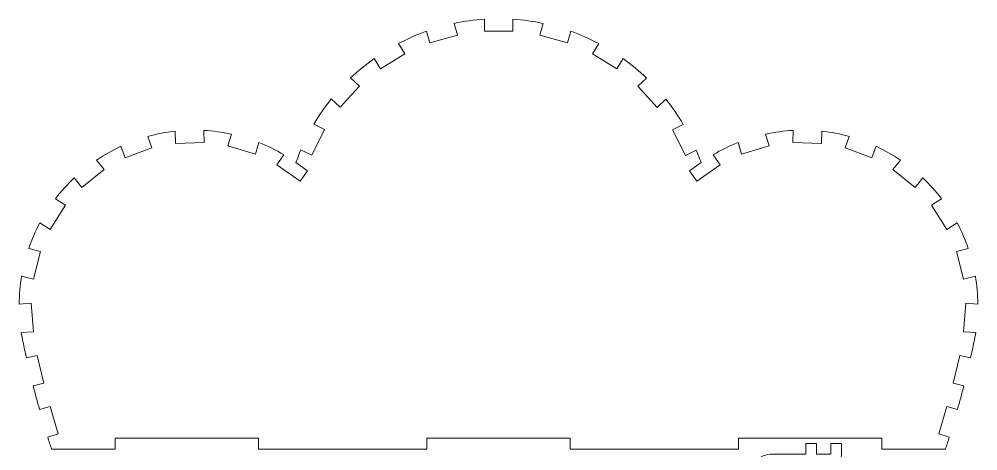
# Model space of a CAD drawing. Header units: millimetres. Extents: x -215 to 215, y -181 to 181.
# Drawn here: x -214.6 to 53.5, y 60.6 to 181.2 of the extents above; entities that cross this region are included whole.
import ezdxf

# ---------------------------------------------------------------- set-up
doc = ezdxf.new("R2010")
doc.units = ezdxf.units.MM
doc.header["$MEASUREMENT"] = 0
doc.layers.add('Camada 1', color=7, linetype='Continuous')

msp = doc.modelspace()

# ---------------------------------------------------------------- linework, layer by layer
at = {"layer": 'Camada 1', "color": 250, "lineweight": 20}
for points, knots in [([(-60.5474, 61.1368), (-60.5474, 61.1368), (-13.3852, 61.1368), (-13.3852, 61.1368), (-13.3852, 61.1368), (-13.3852, 61.1368), (-13.3852, 64.1368), (-13.3852, 64.1368), (-13.3852, 64.1368), (-13.3852, 64.1368), (26.6148, 64.1368), (26.6148, 64.1368), (26.6148, 64.1368), (26.6148, 64.1368), (26.6148, 61.1368), (26.6148, 61.1368), (26.6148, 61.1368), (26.6148, 61.1368), (44.4526, 61.1368), (44.4526, 61.1368), (44.4526, 61.1368), (44.8131, 62.2466), (45.1669, 63.3586), (45.5141, 64.4727), (45.5141, 64.4727), (45.5141, 64.4727), (42.5714, 65.3452), (42.5714, 65.3452), (42.5714, 65.3452), (42.5714, 65.3452), (44.8456, 73.0152), (44.8456, 73.0152), (44.8456, 73.0152), (44.8456, 73.0152), (47.7883, 72.1426), (47.7883, 72.1426), (47.7883, 72.1426), (48.4104, 74.3516), (49.0062, 76.5678), (49.5757, 78.7909), (49.5757, 78.7909), (49.5757, 78.7909), (46.5931, 79.5121), (46.5931, 79.5121), (46.5931, 79.5121), (46.5931, 79.5121), (48.4732, 87.288), (48.4732, 87.288), (48.4732, 87.288), (48.4732, 87.288), (51.4539, 86.5673), (51.4539, 86.5673), (51.4539, 86.5673), (51.7991, 88.0878), (52.132, 89.611), (52.4526, 91.1368), (52.4526, 91.1368), (52.6285, 91.974), (52.7825, 92.8156), (52.9143, 93.6609), (52.9143, 93.6609), (52.9143, 93.6609), (49.5143, 93.9145), (49.5143, 93.9145), (49.5143, 93.9145), (49.5143, 93.9145), (50.1093, 101.8923), (50.1093, 101.8923), (50.1093, 101.8923), (50.1093, 101.8923), (53.4979, 101.6395), (53.4979, 101.6395), (53.4979, 101.6395), (53.4752, 104.2495), (53.244, 106.8534), (52.8065, 109.4265), (52.8065, 109.4265), (52.8065, 109.4265), (49.5007, 108.5866), (49.5007, 108.5866), (49.5007, 108.5866), (49.5007, 108.5866), (47.5307, 116.3402), (47.5307, 116.3402), (47.5307, 116.3402), (47.5307, 116.3402), (50.8262, 117.1775), (50.8262, 117.1775), (50.8262, 117.1775), (49.9758, 119.6451), (48.9296, 122.0408), (47.6977, 124.3418), (47.6977, 124.3418), (47.6977, 124.3418), (44.8289, 122.4951), (44.8289, 122.4951), (44.8289, 122.4951), (44.8289, 122.4951), (40.4987, 129.2219), (40.4987, 129.2219), (40.4987, 129.2219), (40.4987, 129.2219), (43.3584, 131.0627), (43.3584, 131.0627), (43.3584, 131.0627), (41.7684, 133.1326), (40.0155, 135.0721), (38.1165, 136.8628), (38.1165, 136.8628), (38.1165, 136.8628), (35.9822, 134.2002), (35.9822, 134.2002), (35.9822, 134.2002), (35.9822, 134.2002), (29.7401, 139.2037), (29.7401, 139.2037), (29.7401, 139.2037), (29.7401, 139.2037), (31.8675, 141.8578), (31.8675, 141.8578), (31.8675, 141.8578), (29.7024, 143.3156), (27.4243, 144.5982), (25.0549, 145.6931), (25.0549, 145.6931), (25.0549, 145.6931), (23.8765, 142.4902), (23.8765, 142.4902), (23.8765, 142.4902), (23.8765, 142.4902), (16.3685, 145.2525), (16.3685, 145.2525), (16.3685, 145.2525), (16.3685, 145.2525), (17.5431, 148.445), (17.5431, 148.445), (17.5431, 148.445), (15.0271, 149.1398), (12.4597, 149.6325), (9.8652, 149.9183), (9.8652, 149.9183), (9.8652, 149.9183), (9.7649, 146.5068), (9.7649, 146.5068), (9.7649, 146.5068), (9.7649, 146.5068), (1.7683, 146.742), (1.7683, 146.742), (1.7683, 146.742), (1.7683, 146.742), (1.8683, 150.1422), (1.8683, 150.1422), (1.8683, 150.1422), (-0.7381, 150.002), (-3.3291, 149.6538), (-5.88, 149.1009), (-5.88, 149.1009), (-5.88, 149.1009), (-4.8919, 145.8345), (-4.8919, 145.8345), (-4.8919, 145.8345), (-4.8919, 145.8345), (-12.5492, 143.5182), (-12.5492, 143.5182), (-12.5492, 143.5182), (-12.5492, 143.5182), (-13.534, 146.7737), (-13.534, 146.7737), (-13.534, 146.7737), (-15.9609, 145.8131), (-18.3071, 144.6601), (-20.5504, 143.3257), (-20.5504, 143.3257), (-20.5504, 143.3257), (-18.5765, 140.5426), (-18.5765, 140.5426), (-18.5765, 140.5426), (-18.5765, 140.5426), (-25.102, 135.9146), (-25.102, 135.9146), (-25.102, 135.9146), (-25.102, 135.9146), (-27.173, 138.8347), (-27.173, 138.8347), (-27.173, 138.8347), (-27.173, 138.8347), (-23.9129, 141.1468), (-23.9129, 141.1468), (-23.9129, 141.1468), (-24.3278, 142.3328), (-24.7799, 143.5054), (-25.2684, 144.663), (-25.2684, 144.663), (-25.2684, 144.663), (-28.2893, 143.1434), (-28.2893, 143.1434), (-28.2893, 143.1434), (-28.2893, 143.1434), (-31.8843, 150.2902), (-31.8843, 150.2902), (-31.8843, 150.2902), (-31.8843, 150.2902), (-28.8633, 151.8098), (-28.8633, 151.8098), (-28.8633, 151.8098), (-30.3123, 154.2671), (-31.9347, 156.618), (-33.7181, 158.8445), (-33.7181, 158.8445), (-33.7181, 158.8445), (-36.2106, 156.5592), (-36.2106, 156.5592), (-36.2106, 156.5592), (-36.2106, 156.5592), (-41.6171, 162.4558), (-41.6171, 162.4558), (-41.6171, 162.4558), (-41.6171, 162.4558), (-39.1246, 164.7411), (-39.1246, 164.7411), (-39.1246, 164.7411), (-41.1884, 166.7105), (-43.39, 168.5303), (-45.7127, 170.1865), (-45.7127, 170.1865), (-45.7127, 170.1865), (-47.488, 167.3085), (-47.488, 167.3085), (-47.488, 167.3085), (-47.488, 167.3085), (-54.2968, 171.5085), (-54.2968, 171.5085), (-54.2968, 171.5085), (-54.2968, 171.5085), (-52.5215, 174.3866), (-52.5215, 174.3866), (-52.5215, 174.3866), (-55.0439, 175.7191), (-57.6581, 176.87), (-60.3442, 177.8306), (-60.3442, 177.8306), (-60.3442, 177.8306), (-61.268, 174.5776), (-61.268, 174.5776), (-61.268, 174.5776), (-61.268, 174.5776), (-68.9637, 176.7632), (-68.9637, 176.7632), (-68.9637, 176.7632), (-68.9637, 176.7632), (-68.0399, 180.0161), (-68.0399, 180.0161), (-68.0399, 180.0161), (-70.8299, 180.6108), (-73.6588, 181.0057), (-76.505, 181.1979), (-76.505, 181.1979), (-76.505, 181.1979), (-76.5074, 177.8163), (-76.5074, 177.8163), (-76.5074, 177.8163), (-76.5074, 177.8163), (-84.5074, 177.822), (-84.5074, 177.822), (-84.5074, 177.822), (-84.5074, 177.822), (-84.505, 181.2036), (-84.505, 181.2036), (-84.505, 181.2036), (-87.3515, 181.0154), (-90.181, 180.6245), (-92.9719, 180.0338), (-92.9719, 180.0338), (-92.9719, 180.0338), (-92.0526, 176.7795), (-92.0526, 176.7795), (-92.0526, 176.7795), (-92.0526, 176.7795), (-99.7514, 174.6048), (-99.7514, 174.6048), (-99.7514, 174.6048), (-99.7514, 174.6048), (-100.6706, 177.8591), (-100.6706, 177.8591), (-100.6706, 177.8591), (-103.3581, 176.9023), (-105.9739, 175.7551), (-108.4982, 174.4262), (-108.4982, 174.4262), (-108.4982, 174.4262), (-106.7269, 171.5456), (-106.7269, 171.5456), (-106.7269, 171.5456), (-106.7269, 171.5456), (-113.5416, 167.3552), (-113.5416, 167.3552), (-113.5416, 167.3552), (-113.5416, 167.3552), (-115.3129, 170.2358), (-115.3129, 170.2358), (-115.3129, 170.2358), (-117.638, 168.5828), (-119.8422, 166.7662), (-121.9087, 164.7997), (-121.9087, 164.7997), (-121.9087, 164.7997), (-119.4195, 162.5108), (-119.4195, 162.5108), (-119.4195, 162.5108), (-119.4195, 162.5108), (-124.8343, 156.6219), (-124.8343, 156.6219), (-124.8343, 156.6219), (-124.8343, 156.6219), (-127.3236, 158.9107), (-127.3236, 158.9107), (-127.3236, 158.9107), (-129.1101, 156.6867), (-130.7358, 154.3382), (-132.1883, 151.8829), (-132.1883, 151.8829), (-132.1883, 151.8829), (-129.1695, 150.359), (-129.1695, 150.359), (-129.1695, 150.359), (-129.1695, 150.359), (-132.7746, 143.2174), (-132.7746, 143.2174), (-132.7746, 143.2174), (-132.7746, 143.2174), (-135.7933, 144.7412), (-135.7933, 144.7412), (-135.7933, 144.7412), (-136.2942, 143.5591), (-136.757, 142.3611), (-137.181, 141.1493), (-137.181, 141.1493), (-137.181, 141.1493), (-133.918, 138.8347), (-133.918, 138.8347), (-133.918, 138.8347), (-133.918, 138.8347), (-135.9893, 135.9147), (-135.9893, 135.9147), (-135.9893, 135.9147), (-135.9893, 135.9147), (-142.5143, 140.5432), (-142.5143, 140.5432), (-142.5143, 140.5432), (-142.5143, 140.5432), (-140.5417, 143.3241), (-140.5417, 143.3241), (-140.5417, 143.3241), (-142.785, 144.6587), (-145.1313, 145.8119), (-147.5583, 146.7727), (-147.5583, 146.7727), (-147.5583, 146.7727), (-148.5423, 143.5203), (-148.5423, 143.5203), (-148.5423, 143.5203), (-148.5423, 143.5203), (-156.1996, 145.837), (-156.1996, 145.837), (-156.1996, 145.837), (-156.1996, 145.837), (-155.2122, 149.1004), (-155.2122, 149.1004), (-155.2122, 149.1004), (-157.7632, 149.6534), (-160.3543, 150.0018), (-162.9608, 150.1421), (-162.9608, 150.1421), (-162.9608, 150.1421), (-162.861, 146.7455), (-162.861, 146.7455), (-162.861, 146.7455), (-162.861, 146.7455), (-170.8575, 146.5105), (-170.8575, 146.5105), (-170.8575, 146.5105), (-170.8575, 146.5105), (-170.9577, 149.9185), (-170.9577, 149.9185), (-170.9577, 149.9185), (-173.5522, 149.6328), (-176.1198, 149.1403), (-178.6359, 148.4456), (-178.6359, 148.4456), (-178.6359, 148.4456), (-177.4626, 145.2565), (-177.4626, 145.2565), (-177.4626, 145.2565), (-177.4626, 145.2565), (-184.9705, 142.4942), (-184.9705, 142.4942), (-184.9705, 142.4942), (-184.9705, 142.4942), (-186.1478, 145.694), (-186.1478, 145.694), (-186.1478, 145.694), (-188.5173, 144.5991), (-190.7956, 143.3166), (-192.9608, 141.8588), (-192.9608, 141.8588), (-192.9608, 141.8588), (-190.8355, 139.2075), (-190.8355, 139.2075), (-190.8355, 139.2075), (-190.8355, 139.2075), (-197.0775, 134.2038), (-197.0775, 134.2038), (-197.0775, 134.2038), (-197.0775, 134.2038), (-199.21, 136.8641), (-199.21, 136.8641), (-199.21, 136.8641), (-201.1091, 135.0734), (-202.8622, 133.1338), (-204.4523, 131.0638), (-204.4523, 131.0638), (-204.4523, 131.0638), (-201.595, 129.2247), (-201.595, 129.2247), (-201.595, 129.2247), (-201.595, 129.2247), (-205.9249, 122.4977), (-205.9249, 122.4977), (-205.9249, 122.4977), (-205.9249, 122.4977), (-208.7918, 124.343), (-208.7918, 124.343), (-208.7918, 124.343), (-210.024, 122.0419), (-211.0703, 119.646), (-211.9207, 117.1782), (-211.9207, 117.1782), (-211.9207, 117.1782), (-208.6273, 116.3417), (-208.6273, 116.3417), (-208.6273, 116.3417), (-208.6273, 116.3417), (-210.5966, 108.5879), (-210.5966, 108.5879), (-210.5966, 108.5879), (-210.5966, 108.5879), (-213.9012, 109.4272), (-213.9012, 109.4272), (-213.9012, 109.4272), (-214.3388, 106.8539), (-214.57, 104.2497), (-214.5927, 101.6395), (-214.5927, 101.6395), (-214.5927, 101.6395), (-211.2041, 101.8923), (-211.2041, 101.8923), (-211.2041, 101.8923), (-211.2041, 101.8923), (-210.6091, 93.9145), (-210.6091, 93.9145), (-210.6091, 93.9145), (-210.6091, 93.9145), (-214.0091, 93.6609), (-214.0091, 93.6609), (-214.0091, 93.6609), (-213.8773, 92.8156), (-213.7233, 91.974), (-213.5474, 91.1368), (-213.5474, 91.1368), (-213.2268, 89.611), (-212.8939, 88.0878), (-212.5487, 86.5673), (-212.5487, 86.5673), (-212.5487, 86.5673), (-209.568, 87.288), (-209.568, 87.288), (-209.568, 87.288), (-209.568, 87.288), (-207.6879, 79.5121), (-207.6879, 79.5121), (-207.6879, 79.5121), (-207.6879, 79.5121), (-210.6705, 78.7909), (-210.6705, 78.7909), (-210.6705, 78.7909), (-210.101, 76.5678), (-209.5052, 74.3516), (-208.8831, 72.1426), (-208.8831, 72.1426), (-208.8831, 72.1426), (-205.9404, 73.0152), (-205.9404, 73.0152), (-205.9404, 73.0152), (-205.9404, 73.0152), (-203.6662, 65.3452), (-203.6662, 65.3452), (-203.6662, 65.3452), (-203.6662, 65.3452), (-206.6089, 64.4727), (-206.6089, 64.4727), (-206.6089, 64.4727), (-206.2617, 63.3586), (-205.9079, 62.2466), (-205.5474, 61.1368), (-205.5474, 61.1368), (-205.5474, 61.1368), (-187.7096, 61.1368), (-187.7096, 61.1368), (-187.7096, 61.1368), (-187.7096, 61.1368), (-187.7096, 64.1368), (-187.7096, 64.1368), (-187.7096, 64.1368), (-187.7096, 64.1368), (-147.7096, 64.1368), (-147.7096, 64.1368), (-147.7096, 64.1368), (-147.7096, 64.1368), (-147.7096, 61.1368), (-147.7096, 61.1368), (-147.7096, 61.1368), (-147.7096, 61.1368), (-100.5474, 61.1368), (-100.5474, 61.1368), (-100.5474, 61.1368), (-100.5474, 61.1368), (-100.5474, 64.1368), (-100.5474, 64.1368), (-100.5474, 64.1368), (-100.5474, 64.1368), (-60.5474, 64.1368), (-60.5474, 64.1368), (-60.5474, 64.1368), (-60.5474, 64.1368), (-60.5474, 61.1368), (-60.5474, 61.1368)], [0, 0, 0, 0, 0.00740741, 0.00740741, 0.00740741, 0.00740741, 0.01481481, 0.01481481, 0.01481481, 0.01481481, 0.02222222, 0.02222222, 0.02222222, 0.02222222, 0.02962963, 0.02962963, 0.02962963, 0.02962963, 0.03703704, 0.03703704, 0.03703704, 0.03703704, 0.04444444, 0.04444444, 0.04444444, 0.04444444, 0.05185185, 0.05185185, 0.05185185, 0.05185185, 0.05925926, 0.05925926, 0.05925926, 0.05925926, 0.06666667, 0.06666667, 0.06666667, 0.06666667, 0.07407407, 0.07407407, 0.07407407, 0.07407407, 0.08148148, 0.08148148, 0.08148148, 0.08148148, 0.08888889, 0.08888889, 0.08888889, 0.08888889, 0.0962963, 0.0962963, 0.0962963, 0.0962963, 0.1037037, 0.1037037, 0.1037037, 0.1037037, 0.11111111, 0.11111111, 0.11111111, 0.11111111, 0.11851852, 0.11851852, 0.11851852, 0.11851852, 0.12592593, 0.12592593, 0.12592593, 0.12592593, 0.13333333, 0.13333333, 0.13333333, 0.13333333, 0.14074074, 0.14074074, 0.14074074, 0.14074074, 0.14814815, 0.14814815, 0.14814815, 0.14814815, 0.15555556, 0.15555556, 0.15555556, 0.15555556, 0.16296296, 0.16296296, 0.16296296, 0.16296296, 0.17037037, 0.17037037, 0.17037037, 0.17037037, 0.17777778, 0.17777778, 0.17777778, 0.17777778, 0.18518519, 0.18518519, 0.18518519, 0.18518519, 0.19259259, 0.19259259, 0.19259259, 0.19259259, 0.2, 0.2, 0.2, 0.2, 0.20740741, 0.20740741, 0.20740741, 0.20740741, 0.21481481, 0.21481481, 0.21481481, 0.21481481, 0.22222222, 0.22222222, 0.22222222, 0.22222222, 0.22962963, 0.22962963, 0.22962963, 0.22962963, 0.23703704, 0.23703704, 0.23703704, 0.23703704, 0.24444444, 0.24444444, 0.24444444, 0.24444444, 0.25185185, 0.25185185, 0.25185185, 0.25185185, 0.25925926, 0.25925926, 0.25925926, 0.25925926, 0.26666667, 0.26666667, 0.26666667, 0.26666667, 0.27407407, 0.27407407, 0.27407407, 0.27407407, 0.28148148, 0.28148148, 0.28148148, 0.28148148, 0.28888889, 0.28888889, 0.28888889, 0.28888889, 0.2962963, 0.2962963, 0.2962963, 0.2962963, 0.3037037, 0.3037037, 0.3037037, 0.3037037, 0.31111111, 0.31111111, 0.31111111, 0.31111111, 0.31851852, 0.31851852, 0.31851852, 0.31851852, 0.32592593, 0.32592593, 0.32592593, 0.32592593, 0.33333333, 0.33333333, 0.33333333, 0.33333333, 0.34074074, 0.34074074, 0.34074074, 0.34074074, 0.34814815, 0.34814815, 0.34814815, 0.34814815, 0.35555556, 0.35555556, 0.35555556, 0.35555556, 0.36296296, 0.36296296, 0.36296296, 0.36296296, 0.37037037, 0.37037037, 0.37037037, 0.37037037, 0.37777778, 0.37777778, 0.37777778, 0.37777778, 0.38518519, 0.38518519, 0.38518519, 0.38518519, 0.39259259, 0.39259259, 0.39259259, 0.39259259, 0.4, 0.4, 0.4, 0.4, 0.40740741, 0.40740741, 0.40740741, 0.40740741, 0.41481481, 0.41481481, 0.41481481, 0.41481481, 0.42222222, 0.42222222, 0.42222222, 0.42222222, 0.42962963, 0.42962963, 0.42962963, 0.42962963, 0.43703704, 0.43703704, 0.43703704, 0.43703704, 0.44444444, 0.44444444, 0.44444444, 0.44444444, 0.45185185, 0.45185185, 0.45185185, 0.45185185, 0.45925926, 0.45925926, 0.45925926, 0.45925926, 0.46666667, 0.46666667, 0.46666667, 0.46666667, 0.47407407, 0.47407407, 0.47407407, 0.47407407, 0.48148148, 0.48148148, 0.48148148, 0.48148148, 0.48888889, 0.48888889, 0.48888889, 0.48888889, 0.4962963, 0.4962963, 0.4962963, 0.4962963, 0.5037037, 0.5037037, 0.5037037, 0.5037037, 0.51111111, 0.51111111, 0.51111111, 0.51111111, 0.51851852, 0.51851852, 0.51851852, 0.51851852, 0.52592593, 0.52592593, 0.52592593, 0.52592593, 0.53333333, 0.53333333, 0.53333333, 0.53333333, 0.54074074, 0.54074074, 0.54074074, 0.54074074, 0.54814815, 0.54814815, 0.54814815, 0.54814815, 0.55555556, 0.55555556, 0.55555556, 0.55555556, 0.56296296, 0.56296296, 0.56296296, 0.56296296, 0.57037037, 0.57037037, 0.57037037, 0.57037037, 0.57777778, 0.57777778, 0.57777778, 0.57777778, 0.58518519, 0.58518519, 0.58518519, 0.58518519, 0.59259259, 0.59259259, 0.59259259, 0.59259259, 0.6, 0.6, 0.6, 0.6, 0.60740741, 0.60740741, 0.60740741, 0.60740741, 0.61481481, 0.61481481, 0.61481481, 0.61481481, 0.62222222, 0.62222222, 0.62222222, 0.62222222, 0.62962963, 0.62962963, 0.62962963, 0.62962963, 0.63703704, 0.63703704, 0.63703704, 0.63703704, 0.64444444, 0.64444444, 0.64444444, 0.64444444, 0.65185185, 0.65185185, 0.65185185, 0.65185185, 0.65925926, 0.65925926, 0.65925926, 0.65925926, 0.66666667, 0.66666667, 0.66666667, 0.66666667, 0.67407407, 0.67407407, 0.67407407, 0.67407407, 0.68148148, 0.68148148, 0.68148148, 0.68148148, 0.68888889, 0.68888889, 0.68888889, 0.68888889, 0.6962963, 0.6962963, 0.6962963, 0.6962963, 0.7037037, 0.7037037, 0.7037037, 0.7037037, 0.71111111, 0.71111111, 0.71111111, 0.71111111, 0.71851852, 0.71851852, 0.71851852, 0.71851852, 0.72592593, 0.72592593, 0.72592593, 0.72592593, 0.73333333, 0.73333333, 0.73333333, 0.73333333, 0.74074074, 0.74074074, 0.74074074, 0.74074074, 0.74814815, 0.74814815, 0.74814815, 0.74814815, 0.75555556, 0.75555556, 0.75555556, 0.75555556, 0.76296296, 0.76296296, 0.76296296, 0.76296296, 0.77037037, 0.77037037, 0.77037037, 0.77037037, 0.77777778, 0.77777778, 0.77777778, 0.77777778, 0.78518519, 0.78518519, 0.78518519, 0.78518519, 0.79259259, 0.79259259, 0.79259259, 0.79259259, 0.8, 0.8, 0.8, 0.8, 0.80740741, 0.80740741, 0.80740741, 0.80740741, 0.81481481, 0.81481481, 0.81481481, 0.81481481, 0.82222222, 0.82222222, 0.82222222, 0.82222222, 0.82962963, 0.82962963, 0.82962963, 0.82962963, 0.83703704, 0.83703704, 0.83703704, 0.83703704, 0.84444444, 0.84444444, 0.84444444, 0.84444444, 0.85185185, 0.85185185, 0.85185185, 0.85185185, 0.85925926, 0.85925926, 0.85925926, 0.85925926, 0.86666667, 0.86666667, 0.86666667, 0.86666667, 0.87407407, 0.87407407, 0.87407407, 0.87407407, 0.88148148, 0.88148148, 0.88148148, 0.88148148, 0.88888889, 0.88888889, 0.88888889, 0.88888889, 0.8962963, 0.8962963, 0.8962963, 0.8962963, 0.9037037, 0.9037037, 0.9037037, 0.9037037, 0.91111111, 0.91111111, 0.91111111, 0.91111111, 0.91851852, 0.91851852, 0.91851852, 0.91851852, 0.92592593, 0.92592593, 0.92592593, 0.92592593, 0.93333333, 0.93333333, 0.93333333, 0.93333333, 0.94074074, 0.94074074, 0.94074074, 0.94074074, 0.94814815, 0.94814815, 0.94814815, 0.94814815, 0.95555556, 0.95555556, 0.95555556, 0.95555556, 0.96296296, 0.96296296, 0.96296296, 0.96296296, 0.97037037, 0.97037037, 0.97037037, 0.97037037, 0.97777778, 0.97777778, 0.97777778, 0.97777778, 0.98518519, 0.98518519, 0.98518519, 0.98518519, 1, 1, 1, 1]), ([(-4.6018, 59.6502), (-7.3632, 59.6502), (-9.6018, 57.4116), (-9.6018, 54.6502), (-9.6018, 54.6502), (-9.6018, 51.8888), (-7.3632, 49.6502), (-4.6018, 49.6502), (-4.6018, 49.6502), (-1.8404, 49.6502), (0.3982, 51.8888), (0.3982, 54.6502), (0.3982, 54.6502), (0.3982, 54.6502), (10.3982, 54.6502), (10.3982, 54.6502), (10.3982, 54.6502), (13.1596, 54.6502), (15.3982, 56.8888), (15.3982, 59.6502), (15.3982, 59.6502), (15.3982, 59.6502), (15.3982, 62.6502), (15.3982, 62.6502), (15.3982, 62.6502), (15.3982, 62.6502), (12.3982, 62.6502), (12.3982, 62.6502), (12.3982, 62.6502), (12.3982, 62.6502), (12.3982, 59.6502), (12.3982, 59.6502), (12.3982, 59.6502), (12.3982, 59.6502), (8.3982, 59.6502), (8.3982, 59.6502), (8.3982, 59.6502), (8.3982, 59.6502), (8.3982, 62.6502), (8.3982, 62.6502), (8.3982, 62.6502), (8.3982, 62.6502), (5.3982, 62.6502), (5.3982, 62.6502), (5.3982, 62.6502), (5.3982, 62.6502), (5.3982, 59.6502), (5.3982, 59.6502), (5.3982, 59.6502), (5.3982, 59.6502), (-4.6018, 59.6502), (-4.6018, 59.6502)], [0, 0, 0, 0, 0.07142857, 0.07142857, 0.07142857, 0.07142857, 0.14285714, 0.14285714, 0.14285714, 0.14285714, 0.21428571, 0.21428571, 0.21428571, 0.21428571, 0.28571429, 0.28571429, 0.28571429, 0.28571429, 0.35714286, 0.35714286, 0.35714286, 0.35714286, 0.42857143, 0.42857143, 0.42857143, 0.42857143, 0.5, 0.5, 0.5, 0.5, 0.57142857, 0.57142857, 0.57142857, 0.57142857, 0.64285714, 0.64285714, 0.64285714, 0.64285714, 0.71428571, 0.71428571, 0.71428571, 0.71428571, 0.78571429, 0.78571429, 0.78571429, 0.78571429, 0.85714286, 0.85714286, 0.85714286, 0.85714286, 1, 1, 1, 1])]:
    msp.add_open_spline(points, degree=3, knots=knots, dxfattribs=at)

doc.saveas('drawing.dxf')
